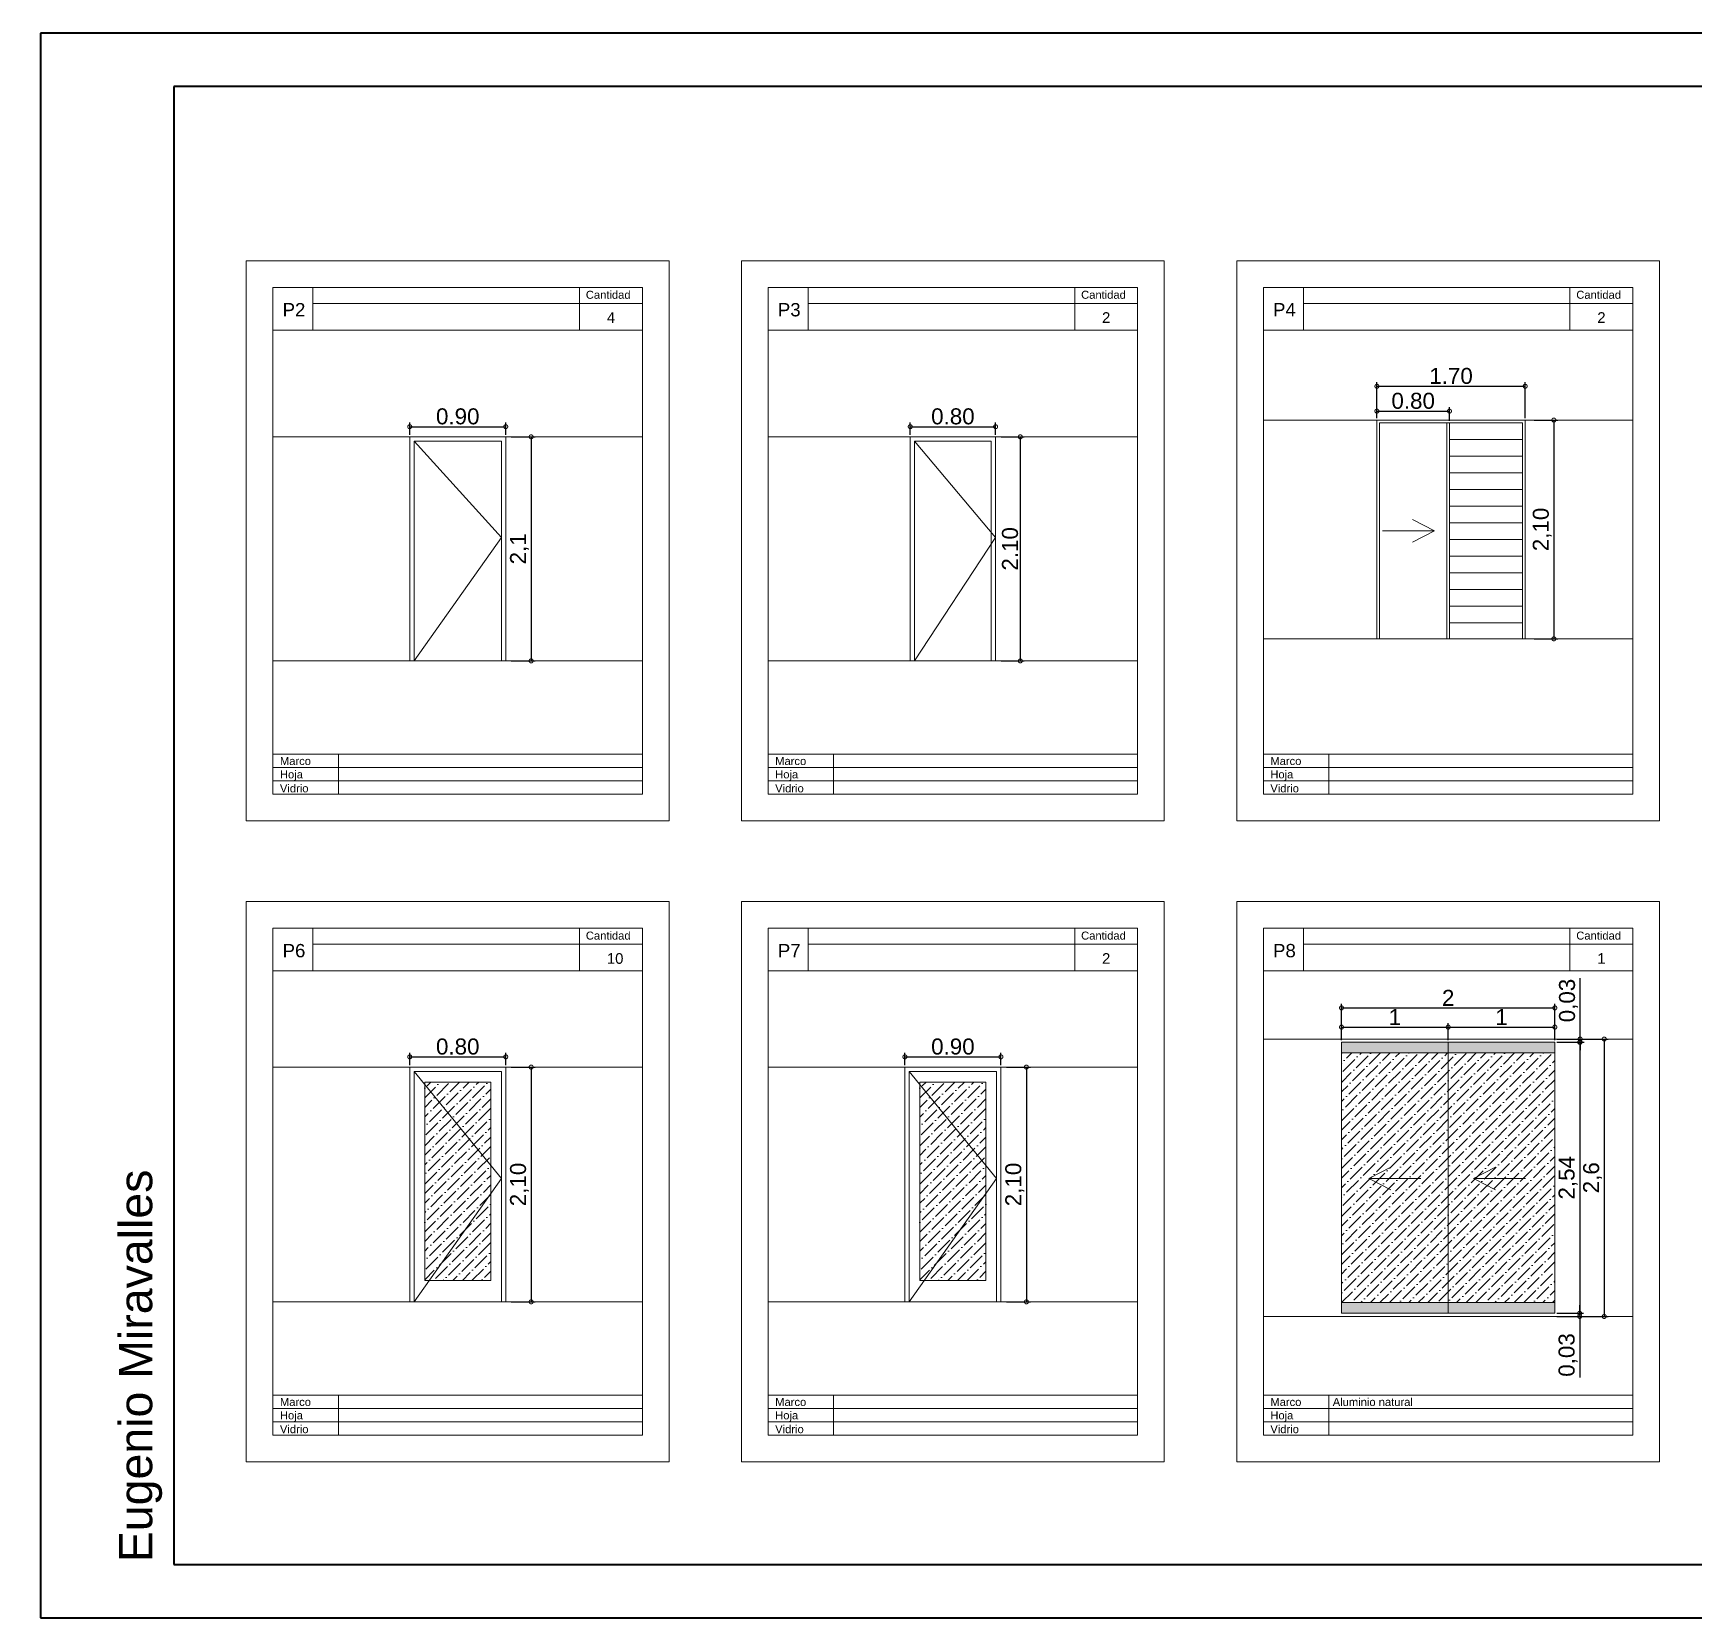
# Model space of a CAD drawing. Header units: millimetres. Extents: x 110427 to 125914, y 76277 to 76441.
# Drawn here: x 114015.55 to 114031.14, y 76291.86 to 76306.71 of the extents above; entities that cross this region are included whole.
import ezdxf

# ---------------------------------------------------------------- set-up
doc = ezdxf.new("R2010")
doc.units = ezdxf.units.MM
for name, pattern in [('ACAD_ISO03W100', [30, 12, -18]), ('ACAD_ISO05W100', [33, 24, -3, 0, -3, 0, -3]), ('JIS_02_0.7', [1.35, 0.75, -0.6]), ('TransientTextAxis', [0.3, 0.2, -0.1, 0, 0])]:
    doc.linetypes.add(name, pattern=pattern)
for name, color, linetype, lineweight in [('0.30', 1, 'Continuous', 30), ('06_CIVIL VISTAS GRUESA', 244, 'Continuous', 13), ('08_CIVIL VISTAS FINO', 251, 'Continuous', 5), ('09_CIVIL PROYECCIONES', 230, 'JIS_02_0.7', 5), ('13_COTAS', 8, 'Continuous', 9), ('Punteada', 4, 'ACAD_ISO05W100', 5), ('texto', 170, 'Continuous', 5)]:
    doc.layers.add(name, color=color, linetype=linetype, lineweight=lineweight)
doc.styles.add('A', font='arial.ttf')
doc.styles.add('Anotativo', font='arial.ttf')
doc.styles.get("Standard").update_dxf_attribs({"font": 'arial.ttf'})
doc.styles.add('Swis721 BT', font='swiss.ttf')
doc.dimstyles.new('ISO-23', dxfattribs={"dimscale": 0.03, "dimtxt": 5, "dimasz": 2.5, "dimexe": 1.25, "dimexo": 0.625, "dimtad": 1, "dimtxsty": 'Swis721 BT', "dimblk": 'DOTSMALL', "dimcen": 2.5, "dimclrt": 150, "dimadec": 0, "dimazin": 0, "dimtfac": 1, "dimtmove": 0, "dimatfit": 3, "dimfxl": 0, "dimarcsym": 0})

# ---------------------------------------------------------------- blocks, each defined once
blk = doc.blocks.new('planilla simple')
at = {"layer": '06_CIVIL VISTAS GRUESA'}
for p, q in [((2743500, 218871), (2739537, 218871)), ((2739537, 218871), (2739537, 213621)), ((2739537, 218871), (2739537, 218496)), ((2743500, 218871), (2743500, 213621)), ((2743250, 218621), (2739787, 218621)), ((2739787, 218621), (2739787, 218221)), ((2739787, 218621), (2743250, 218621)), ((2740162, 218596), (2740162, 218621)), ((2740162, 218221), (2740162, 218596)), ((2743250, 218621), (2743250, 213871)), ((2740162, 218471), (2741354, 218471)), ((2740162, 218471), (2740162, 218346)), ((2741354, 218471), (2741908, 218471)), ((2742473, 218471), (2741908, 218471)), ((2742473, 218471), (2743092, 218471)), ((2743092, 218471), (2743250, 218471)), ((2739787, 218221), (2740162, 218221)), ((2739787, 218221), (2739787, 213871)), ((2740162, 218221), (2743250, 218221)), ((2741908, 218221), (2741908, 218221)), ((2739787, 213871), (2739787, 215121)), ((2739787, 214246), (2743250, 214246)), ((2740400, 214246), (2740400, 213871)), ((2739787, 214121), (2743250, 214121)), ((2739787, 213996), (2743250, 213996)), ((2739787, 213871), (2743250, 213871)), ((2739787, 213871), (2743250, 213871)), ((2739537, 213621), (2743500, 213621))]:
    blk.add_line(p, q, dxfattribs=at)
blk = doc.blocks.new('planilla simple2')
at = {"layer": '06_CIVIL VISTAS GRUESA'}
blk.add_line((2737480, 217738), (2737480, 217338), dxfattribs=at)
at = {"layer": '13_COTAS'}
blk.add_blockref('planilla simple', (-5180, -883), dxfattribs=at)
blk = doc.blocks.new('_DotSmall')
at = {"color": 0, "linetype": 'ByBlock', "const_width": 0.5}
blk.add_lwpolyline([(-0.0625, 0, 1), (0.0625, 0, 1)], format="xyb", close=True, dxfattribs=at)
blk = doc.blocks.new('*D131')
at = {"layer": '13_COTAS', "color": 0, "lineweight": -2}
for p, q in [((114023.773, 76302.945), (114023.773, 76303.059)), ((114023.773, 76303.021), (114024.573, 76303.021)), ((114024.573, 76302.945), (114024.573, 76303.059))]:
    blk.add_line(p, q, dxfattribs=at)
at = {"layer": 'Defpoints', "color": 0}
for p in [(114024.573, 76303.021), (114023.773, 76302.926), (114024.573, 76302.926)]:
    blk.add_point(p, dxfattribs=at)
at = {"layer": '13_COTAS', "color": 0, "lineweight": -2, "xscale": 0.075, "yscale": 0.075, "zscale": 0.075, "rotation": 180}
blk.add_blockref('_DotSmall', (114023.773, 76303.021), dxfattribs=at)
at = {"layer": '13_COTAS', "color": 0, "lineweight": -2, "xscale": 0.075, "yscale": 0.075, "zscale": 0.075}
blk.add_blockref('_DotSmall', (114024.573, 76303.021), dxfattribs=at)
at = {"layer": '13_COTAS', "color": 150, "insert": (114024.173, 76303.117), "char_height": 0.15, "attachment_point": 5, "style": 'Swis721 BT'}
blk.add_mtext('0.80', dxfattribs=at)
blk = doc.blocks.new('*D55')
at = {"layer": '13_COTAS', "color": 0, "lineweight": -2}
for p, q in [((114024.625, 76302.926), (114024.842, 76302.926)), ((114024.805, 76302.926), (114024.805, 76300.826)), ((114024.625, 76300.826), (114024.842, 76300.826))]:
    blk.add_line(p, q, dxfattribs=at)
at = {"layer": 'Defpoints', "color": 0}
for p in [(114024.607, 76302.926), (114024.607, 76300.826), (114024.805, 76300.826)]:
    blk.add_point(p, dxfattribs=at)
at = {"layer": '13_COTAS', "color": 0, "lineweight": -2, "xscale": 0.075, "yscale": 0.075, "zscale": 0.075}
for p, rotation in [((114024.805, 76302.926), 90), ((114024.805, 76300.826), 270)]:
    blk.add_blockref('_DotSmall', p, dxfattribs=dict(at, rotation=rotation))
at = {"layer": '13_COTAS', "color": 150, "insert": (114024.709, 76301.876), "char_height": 0.15, "attachment_point": 5, "rotation": 90, "style": 'Swis721 BT'}
blk.add_mtext('2.10', dxfattribs=at)
blk = doc.blocks.new('*D132')
at = {"layer": '13_COTAS', "color": 0, "lineweight": -2}
for p, q in [((114019.081, 76302.945), (114019.081, 76303.059)), ((114019.081, 76303.021), (114019.981, 76303.021)), ((114019.981, 76302.945), (114019.981, 76303.059))]:
    blk.add_line(p, q, dxfattribs=at)
at = {"layer": 'Defpoints', "color": 0}
for p in [(114019.981, 76303.021), (114019.081, 76302.926), (114019.981, 76302.926)]:
    blk.add_point(p, dxfattribs=at)
at = {"layer": '13_COTAS', "color": 0, "lineweight": -2, "xscale": 0.075, "yscale": 0.075, "zscale": 0.075, "rotation": 180}
blk.add_blockref('_DotSmall', (114019.081, 76303.021), dxfattribs=at)
at = {"layer": '13_COTAS', "color": 0, "lineweight": -2, "xscale": 0.075, "yscale": 0.075, "zscale": 0.075}
blk.add_blockref('_DotSmall', (114019.981, 76303.021), dxfattribs=at)
at = {"layer": '13_COTAS', "color": 150, "insert": (114019.531, 76303.117), "char_height": 0.15, "attachment_point": 5, "style": 'Swis721 BT'}
blk.add_mtext('0.90', dxfattribs=at)
blk = doc.blocks.new('*D56')
at = {"layer": '13_COTAS', "color": 0, "lineweight": -2}
for p, q in [((114020.033, 76302.926), (114020.257, 76302.926)), ((114020.219, 76302.926), (114020.219, 76300.826)), ((114020.033, 76300.826), (114020.257, 76300.826))]:
    blk.add_line(p, q, dxfattribs=at)
at = {"layer": 'Defpoints', "color": 0}
for p in [(114020.014, 76302.926), (114020.014, 76300.826), (114020.219, 76300.826)]:
    blk.add_point(p, dxfattribs=at)
at = {"layer": '13_COTAS', "color": 0, "lineweight": -2, "xscale": 0.075, "yscale": 0.075, "zscale": 0.075}
for p, rotation in [((114020.219, 76302.926), 90), ((114020.219, 76300.826), 270)]:
    blk.add_blockref('_DotSmall', p, dxfattribs=dict(at, rotation=rotation))
at = {"layer": '13_COTAS', "color": 150, "insert": (114020.11, 76301.876), "char_height": 0.15, "attachment_point": 5, "rotation": 90, "style": 'Swis721 BT'}
blk.add_mtext('2,1', dxfattribs=at)
blk = doc.blocks.new('*D57')
at = {"layer": '13_COTAS', "color": 0, "lineweight": -2}
for p, q in [((114019.081, 76297.038), (114019.081, 76297.152)), ((114019.081, 76297.115), (114019.981, 76297.115)), ((114019.981, 76297.038), (114019.981, 76297.152))]:
    blk.add_line(p, q, dxfattribs=at)
at = {"layer": 'Defpoints', "color": 0}
for p in [(114019.981, 76297.115), (114019.081, 76297.019), (114019.981, 76297.019)]:
    blk.add_point(p, dxfattribs=at)
at = {"layer": '13_COTAS', "color": 0, "lineweight": -2, "xscale": 0.075, "yscale": 0.075, "zscale": 0.075, "rotation": 180}
blk.add_blockref('_DotSmall', (114019.081, 76297.115), dxfattribs=at)
at = {"layer": '13_COTAS', "color": 0, "lineweight": -2, "xscale": 0.075, "yscale": 0.075, "zscale": 0.075}
blk.add_blockref('_DotSmall', (114019.981, 76297.115), dxfattribs=at)
at = {"layer": '13_COTAS', "color": 150, "insert": (114019.531, 76297.211), "char_height": 0.15, "attachment_point": 5, "style": 'Swis721 BT'}
blk.add_mtext('0.80', dxfattribs=at)
blk = doc.blocks.new('*D58')
at = {"layer": '13_COTAS', "color": 0, "lineweight": -2}
for p, q in [((114020.033, 76297.019), (114020.257, 76297.019)), ((114020.219, 76297.019), (114020.219, 76294.819)), ((114020.033, 76294.819), (114020.257, 76294.819))]:
    blk.add_line(p, q, dxfattribs=at)
at = {"layer": 'Defpoints', "color": 0}
for p in [(114020.014, 76297.019), (114020.014, 76294.819), (114020.219, 76294.819)]:
    blk.add_point(p, dxfattribs=at)
at = {"layer": '13_COTAS', "color": 0, "lineweight": -2, "xscale": 0.075, "yscale": 0.075, "zscale": 0.075}
for p, rotation in [((114020.219, 76297.019), 90), ((114020.219, 76294.819), 270)]:
    blk.add_blockref('_DotSmall', p, dxfattribs=dict(at, rotation=rotation))
at = {"layer": '13_COTAS', "color": 150, "insert": (114020.11, 76295.919), "char_height": 0.15, "attachment_point": 5, "rotation": 90, "style": 'Swis721 BT'}
blk.add_mtext('2,10', dxfattribs=at)
blk = doc.blocks.new('*D151')
at = {"layer": '13_COTAS', "color": 0, "lineweight": -2}
for p, q in [((114028.148, 76303.102), (114028.148, 76303.438)), ((114028.148, 76303.4), (114029.538, 76303.4)), ((114029.538, 76303.102), (114029.538, 76303.438))]:
    blk.add_line(p, q, dxfattribs=at)
at = {"layer": 'Defpoints', "color": 0}
for p in [(114029.538, 76303.4), (114028.148, 76303.083), (114029.538, 76303.083)]:
    blk.add_point(p, dxfattribs=at)
at = {"layer": '13_COTAS', "color": 0, "lineweight": -2, "xscale": 0.075, "yscale": 0.075, "zscale": 0.075, "rotation": 180}
blk.add_blockref('_DotSmall', (114028.148, 76303.4), dxfattribs=at)
at = {"layer": '13_COTAS', "color": 0, "lineweight": -2, "xscale": 0.075, "yscale": 0.075, "zscale": 0.075}
blk.add_blockref('_DotSmall', (114029.538, 76303.4), dxfattribs=at)
at = {"layer": '13_COTAS', "color": 150, "insert": (114028.843, 76303.496), "char_height": 0.15, "attachment_point": 5, "style": 'Swis721 BT'}
blk.add_mtext('1.70', dxfattribs=at)
blk = doc.blocks.new('*D65')
at = {"layer": '13_COTAS', "color": 0, "lineweight": -2}
for p, q in [((114029.621, 76303.083), (114029.845, 76303.083)), ((114029.807, 76303.083), (114029.807, 76301.033)), ((114029.621, 76301.033), (114029.845, 76301.033))]:
    blk.add_line(p, q, dxfattribs=at)
at = {"layer": 'Defpoints', "color": 0}
for p in [(114029.602, 76303.083), (114029.602, 76301.033), (114029.807, 76301.033)]:
    blk.add_point(p, dxfattribs=at)
at = {"layer": '13_COTAS', "color": 0, "lineweight": -2, "xscale": 0.075, "yscale": 0.075, "zscale": 0.075}
for p, rotation in [((114029.807, 76303.083), 90), ((114029.807, 76301.033), 270)]:
    blk.add_blockref('_DotSmall', p, dxfattribs=dict(at, rotation=rotation))
at = {"layer": '13_COTAS', "color": 150, "insert": (114029.698, 76302.058), "char_height": 0.15, "attachment_point": 5, "rotation": 90, "style": 'Swis721 BT'}
blk.add_mtext('2,10', dxfattribs=at)
blk = doc.blocks.new('*D152')
at = {"layer": '13_COTAS', "color": 0, "lineweight": -2}
for p, q in [((114028.148, 76303.102), (114028.148, 76303.204)), ((114028.148, 76303.167), (114028.828, 76303.167)), ((114028.828, 76303.077), (114028.828, 76303.204))]:
    blk.add_line(p, q, dxfattribs=at)
at = {"layer": 'Defpoints', "color": 0}
for p in [(114028.828, 76303.167), (114028.148, 76303.083), (114028.828, 76303.058)]:
    blk.add_point(p, dxfattribs=at)
at = {"layer": '13_COTAS', "color": 0, "lineweight": -2, "xscale": 0.075, "yscale": 0.075, "zscale": 0.075, "rotation": 180}
blk.add_blockref('_DotSmall', (114028.148, 76303.167), dxfattribs=at)
at = {"layer": '13_COTAS', "color": 0, "lineweight": -2, "xscale": 0.075, "yscale": 0.075, "zscale": 0.075}
blk.add_blockref('_DotSmall', (114028.828, 76303.167), dxfattribs=at)
at = {"layer": '13_COTAS', "color": 150, "insert": (114028.488, 76303.263), "char_height": 0.15, "attachment_point": 5, "style": 'Swis721 BT'}
blk.add_mtext('0.80', dxfattribs=at)
blk = doc.blocks.new('*D185')
at = {"layer": '13_COTAS', "color": 0, "lineweight": -2}
for p, q in [((114023.723, 76297.038), (114023.723, 76297.152)), ((114023.723, 76297.115), (114024.623, 76297.115)), ((114024.623, 76297.038), (114024.623, 76297.152))]:
    blk.add_line(p, q, dxfattribs=at)
at = {"layer": 'Defpoints', "color": 0}
for p in [(114024.623, 76297.115), (114023.723, 76297.019), (114024.623, 76297.019)]:
    blk.add_point(p, dxfattribs=at)
at = {"layer": '13_COTAS', "color": 0, "lineweight": -2, "xscale": 0.075, "yscale": 0.075, "zscale": 0.075, "rotation": 180}
blk.add_blockref('_DotSmall', (114023.723, 76297.115), dxfattribs=at)
at = {"layer": '13_COTAS', "color": 0, "lineweight": -2, "xscale": 0.075, "yscale": 0.075, "zscale": 0.075}
blk.add_blockref('_DotSmall', (114024.623, 76297.115), dxfattribs=at)
at = {"layer": '13_COTAS', "color": 150, "insert": (114024.173, 76297.211), "char_height": 0.15, "attachment_point": 5, "style": 'Swis721 BT'}
blk.add_mtext('0.90', dxfattribs=at)
blk = doc.blocks.new('*D186')
at = {"layer": '13_COTAS', "color": 0, "lineweight": -2}
for p, q in [((114024.675, 76297.019), (114024.899, 76297.019)), ((114024.862, 76297.019), (114024.862, 76294.819)), ((114024.675, 76294.819), (114024.899, 76294.819))]:
    blk.add_line(p, q, dxfattribs=at)
at = {"layer": 'Defpoints', "color": 0}
for p in [(114024.657, 76297.019), (114024.657, 76294.819), (114024.862, 76294.819)]:
    blk.add_point(p, dxfattribs=at)
at = {"layer": '13_COTAS', "color": 0, "lineweight": -2, "xscale": 0.075, "yscale": 0.075, "zscale": 0.075}
for p, rotation in [((114024.862, 76297.019), 90), ((114024.862, 76294.819), 270)]:
    blk.add_blockref('_DotSmall', p, dxfattribs=dict(at, rotation=rotation))
at = {"layer": '13_COTAS', "color": 150, "insert": (114024.753, 76295.919), "char_height": 0.15, "attachment_point": 5, "rotation": 90, "style": 'Swis721 BT'}
blk.add_mtext('2,10', dxfattribs=at)
blk = doc.blocks.new('*D207')
at = {"layer": '13_COTAS', "color": 0, "lineweight": -2}
for p, q in [((114027.816, 76297.271), (114027.816, 76297.612)), ((114027.816, 76297.574), (114029.816, 76297.574)), ((114029.816, 76297.271), (114029.816, 76297.612))]:
    blk.add_line(p, q, dxfattribs=at)
at = {"layer": 'Defpoints', "color": 0}
for p in [(114029.816, 76297.574), (114027.816, 76297.252), (114029.816, 76297.252)]:
    blk.add_point(p, dxfattribs=at)
at = {"layer": '13_COTAS', "color": 0, "lineweight": -2, "xscale": 0.075, "yscale": 0.075, "zscale": 0.075, "rotation": 180}
blk.add_blockref('_DotSmall', (114027.816, 76297.574), dxfattribs=at)
at = {"layer": '13_COTAS', "color": 0, "lineweight": -2, "xscale": 0.075, "yscale": 0.075, "zscale": 0.075}
blk.add_blockref('_DotSmall', (114029.816, 76297.574), dxfattribs=at)
at = {"layer": '13_COTAS', "color": 150, "insert": (114028.816, 76297.668), "char_height": 0.15, "attachment_point": 5, "style": 'Swis721 BT'}
blk.add_mtext('2', dxfattribs=at)
blk = doc.blocks.new('*D208')
at = {"layer": '13_COTAS', "color": 0, "lineweight": -2}
for p, q in [((114027.816, 76297.271), (114027.816, 76297.431)), ((114027.816, 76297.394), (114028.816, 76297.394)), ((114028.816, 76297.271), (114028.816, 76297.431))]:
    blk.add_line(p, q, dxfattribs=at)
at = {"layer": 'Defpoints', "color": 0}
for p in [(114028.816, 76297.394), (114027.816, 76297.252), (114028.816, 76297.252)]:
    blk.add_point(p, dxfattribs=at)
at = {"layer": '13_COTAS', "color": 0, "lineweight": -2, "xscale": 0.075, "yscale": 0.075, "zscale": 0.075, "rotation": 180}
blk.add_blockref('_DotSmall', (114027.816, 76297.394), dxfattribs=at)
at = {"layer": '13_COTAS', "color": 0, "lineweight": -2, "xscale": 0.075, "yscale": 0.075, "zscale": 0.075}
blk.add_blockref('_DotSmall', (114028.816, 76297.394), dxfattribs=at)
at = {"layer": '13_COTAS', "color": 150, "insert": (114028.316, 76297.488), "char_height": 0.15, "attachment_point": 5, "style": 'Swis721 BT'}
blk.add_mtext('1', dxfattribs=at)
blk = doc.blocks.new('*D209')
at = {"layer": '13_COTAS', "color": 0, "lineweight": -2}
for p, q in [((114028.816, 76297.271), (114028.816, 76297.431)), ((114028.816, 76297.394), (114029.816, 76297.394)), ((114029.816, 76297.271), (114029.816, 76297.431))]:
    blk.add_line(p, q, dxfattribs=at)
at = {"layer": 'Defpoints', "color": 0}
for p in [(114029.816, 76297.394), (114028.816, 76297.252), (114029.816, 76297.252)]:
    blk.add_point(p, dxfattribs=at)
at = {"layer": '13_COTAS', "color": 0, "lineweight": -2, "xscale": 0.075, "yscale": 0.075, "zscale": 0.075, "rotation": 180}
blk.add_blockref('_DotSmall', (114028.816, 76297.394), dxfattribs=at)
at = {"layer": '13_COTAS', "color": 0, "lineweight": -2, "xscale": 0.075, "yscale": 0.075, "zscale": 0.075}
blk.add_blockref('_DotSmall', (114029.816, 76297.394), dxfattribs=at)
at = {"layer": '13_COTAS', "color": 150, "insert": (114029.316, 76297.488), "char_height": 0.15, "attachment_point": 5, "style": 'Swis721 BT'}
blk.add_mtext('1', dxfattribs=at)
blk = doc.blocks.new('*D210')
at = {"layer": '13_COTAS', "color": 0, "lineweight": -2}
for p, q in [((114030.053, 76297.282), (114030.053, 76297.854)), ((114029.906, 76297.282), (114030.091, 76297.282)), ((114029.906, 76297.252), (114030.091, 76297.252)), ((114030.053, 76297.252), (114030.053, 76297.282)), ((114030.053, 76297.252), (114030.053, 76297.177))]:
    blk.add_line(p, q, dxfattribs=at)
at = {"layer": 'Defpoints', "color": 0}
for p in [(114029.887, 76297.282), (114029.887, 76297.252), (114030.053, 76297.252)]:
    blk.add_point(p, dxfattribs=at)
at = {"layer": '13_COTAS', "color": 0, "lineweight": -2, "xscale": 0.075, "yscale": 0.075, "zscale": 0.075}
for p, rotation in [((114030.053, 76297.282), 270), ((114030.053, 76297.252), 90)]:
    blk.add_blockref('_DotSmall', p, dxfattribs=dict(at, rotation=rotation))
at = {"layer": '13_COTAS', "color": 150, "insert": (114029.944, 76297.643), "char_height": 0.15, "attachment_point": 5, "rotation": 90, "style": 'Swis721 BT'}
blk.add_mtext('0,03', dxfattribs=at)
blk = doc.blocks.new('*D211')
at = {"layer": '13_COTAS', "color": 0, "lineweight": -2}
for p, q in [((114029.835, 76297.252), (114030.086, 76297.252)), ((114030.049, 76297.252), (114030.049, 76294.712)), ((114029.835, 76294.712), (114030.086, 76294.712))]:
    blk.add_line(p, q, dxfattribs=at)
at = {"layer": 'Defpoints', "color": 0}
for p in [(114029.816, 76297.252), (114029.816, 76294.712), (114030.049, 76294.712)]:
    blk.add_point(p, dxfattribs=at)
at = {"layer": '13_COTAS', "color": 0, "lineweight": -2, "xscale": 0.075, "yscale": 0.075, "zscale": 0.075}
for p, rotation in [((114030.049, 76297.252), 90), ((114030.049, 76294.712), 270)]:
    blk.add_blockref('_DotSmall', p, dxfattribs=dict(at, rotation=rotation))
at = {"layer": '13_COTAS', "color": 150, "insert": (114029.94, 76295.982), "char_height": 0.15, "attachment_point": 5, "rotation": 90, "style": 'Swis721 BT'}
blk.add_mtext('2,54', dxfattribs=at)
blk = doc.blocks.new('*D212')
at = {"layer": '13_COTAS', "color": 0, "lineweight": -2}
for p, q in [((114030.049, 76294.712), (114030.049, 76294.787)), ((114029.835, 76294.712), (114030.086, 76294.712)), ((114029.835, 76294.682), (114030.086, 76294.682)), ((114030.049, 76294.712), (114030.049, 76294.682)), ((114030.049, 76294.682), (114030.049, 76294.11))]:
    blk.add_line(p, q, dxfattribs=at)
at = {"layer": 'Defpoints', "color": 0}
for p in [(114029.816, 76294.712), (114029.816, 76294.682), (114030.049, 76294.682)]:
    blk.add_point(p, dxfattribs=at)
at = {"layer": '13_COTAS', "color": 0, "lineweight": -2, "xscale": 0.075, "yscale": 0.075, "zscale": 0.075}
for p, rotation in [((114030.049, 76294.712), 270), ((114030.049, 76294.682), 90)]:
    blk.add_blockref('_DotSmall', p, dxfattribs=dict(at, rotation=rotation))
at = {"layer": '13_COTAS', "color": 150, "insert": (114029.94, 76294.321), "char_height": 0.15, "attachment_point": 5, "rotation": 90, "style": 'Swis721 BT'}
blk.add_mtext('0,03', dxfattribs=at)
blk = doc.blocks.new('*D213')
at = {"layer": '13_COTAS', "color": 0, "lineweight": -2}
for p, q in [((114029.835, 76297.282), (114030.316, 76297.282)), ((114030.279, 76297.282), (114030.279, 76294.682)), ((114029.835, 76294.682), (114030.316, 76294.682))]:
    blk.add_line(p, q, dxfattribs=at)
at = {"layer": 'Defpoints', "color": 0}
for p in [(114029.816, 76297.282), (114029.816, 76294.682), (114030.279, 76294.682)]:
    blk.add_point(p, dxfattribs=at)
at = {"layer": '13_COTAS', "color": 0, "lineweight": -2, "xscale": 0.075, "yscale": 0.075, "zscale": 0.075}
for p, rotation in [((114030.279, 76297.282), 90), ((114030.279, 76294.682), 270)]:
    blk.add_blockref('_DotSmall', p, dxfattribs=dict(at, rotation=rotation))
at = {"layer": '13_COTAS', "color": 150, "insert": (114030.17, 76295.982), "char_height": 0.15, "attachment_point": 5, "rotation": 90, "style": 'Swis721 BT'}
blk.add_mtext('2,6', dxfattribs=at)
blk = doc.blocks.new('marco a3')
at = {"layer": '0.30', "color": 18, "lineweight": 40}
for p, q in [((-60.305, 56.936), (-76.055, 56.936)), ((-76.055, 56.936), (-76.055, 45.798)), ((-60.305, 45.798), (-60.305, 56.936)), ((-60.68, 56.561), (-75.117, 56.561)), ((-75.117, 56.561), (-75.117, 46.173)), ((-60.688, 46.173), (-60.688, 56.561)), ((-75.117, 46.173), (-60.688, 46.173)), ((-76.055, 45.798), (-60.305, 45.798))]:
    blk.add_line(p, q, dxfattribs=at)

msp = doc.modelspace()

# ---------------------------------------------------------------- hatches: boundary and pattern name
h = msp.add_hatch(color=251)
h.dxf.hatch_style = 1
h.paths.add_polyline_path([(114028.816, 76297.252), (114027.816, 76297.252), (114027.816, 76297.152), (114028.816, 76297.152)])
h.paths.add_polyline_path([(114029.816, 76297.252), (114028.816, 76297.252), (114028.816, 76297.152), (114029.816, 76297.152)])
h.paths.add_polyline_path([(114028.816, 76294.812), (114027.816, 76294.812), (114027.816, 76294.712), (114028.816, 76294.712)])
h.paths.add_polyline_path([(114029.816, 76294.812), (114028.816, 76294.812), (114028.816, 76294.712), (114029.816, 76294.712)])
at = {"layer": '13_COTAS'}
h = msp.add_hatch(dxfattribs=at)
h.set_pattern_fill('ANSI36', color=256, scale=0.02)
h.set_pattern_definition([(45, (52.517946, -0.14114), (0.033675960454, 0.123478521665), [0.15875, -0.03175, 0, -0.03175])])
h.paths.add_polyline_path([(114028.816, 76297.152), (114027.816, 76297.152), (114027.816, 76294.812), (114028.816, 76294.812)])
h.paths.add_polyline_path([(114029.816, 76297.152), (114028.816, 76297.152), (114028.816, 76294.812), (114029.816, 76294.812)])
h = msp.add_hatch(dxfattribs=at)
h.set_pattern_fill('ANSI36', color=256, scale=0.02)
h.set_pattern_definition([(45, (2049.25693, 1528.64558), (0.033675960454, 0.123478521665), [0.15875, -0.03175, 0, -0.03175])])
h.paths.add_polyline_path([(114019.221, 76296.857), (114019.221, 76295.019), (114019.841, 76295.019), (114019.841, 76296.097)])
h.paths.add_polyline_path([(114019.841, 76296.879), (114019.221, 76296.879), (114019.221, 76296.857), (114019.841, 76296.097)])
h = msp.add_hatch(dxfattribs=at)
h.set_pattern_fill('ANSI36', color=256, scale=0.02)
h.set_pattern_definition([(45, (2053.89943, 1528.64558), (0.033675960454, 0.123478521665), [0.15875, -0.03175, 0, -0.03175])])
h.paths.add_polyline_path([(114023.863, 76296.857), (114023.863, 76295.019), (114024.483, 76295.019), (114024.483, 76296.097)])
h.paths.add_polyline_path([(114024.483, 76296.879), (114023.863, 76296.879), (114023.863, 76296.857), (114024.483, 76296.097)])

# ---------------------------------------------------------------- linework, layer by layer
at = {"layer": '06_CIVIL VISTAS GRUESA'}
for p, q in [((114025.315, 76304.326), (114025.315, 76303.926)), ((114029.958, 76304.326), (114029.958, 76303.926))]:
    msp.add_line(p, q, dxfattribs=at)
at = {"layer": '08_CIVIL VISTAS FINO'}
for p, q in [((114028.687, 76302.045), (114028.481, 76302.151)), ((114028.2, 76302.045), (114028.687, 76302.045)), ((114028.687, 76302.045), (114028.481, 76301.939)), ((114028.072, 76295.975), (114028.278, 76296.081)), ((114028.56, 76295.975), (114028.072, 76295.975)), ((114028.072, 76295.975), (114028.278, 76295.869)), ((114029.054, 76295.975), (114029.26, 76296.081)), ((114029.542, 76295.975), (114029.054, 76295.975)), ((114029.054, 76295.975), (114029.26, 76295.869))]:
    msp.add_line(p, q, dxfattribs=at)
at = {"layer": '09_CIVIL PROYECCIONES', "color": 80, "linetype": 'ByBlock', "ltscale": 2}
for p, q in [((114028.148, 76301.033), (114028.148, 76303.083)), ((114028.148, 76303.083), (114029.538, 76303.083)), ((114028.173, 76301.033), (114028.173, 76303.058)), ((114028.173, 76303.058), (114029.513, 76303.058)), ((114028.803, 76301.033), (114028.803, 76303.058)), ((114028.828, 76301.033), (114028.828, 76303.058)), ((114028.828, 76303.058), (114028.828, 76302.908)), ((114029.513, 76303.058), (114029.513, 76301.033)), ((114029.538, 76301.033), (114029.538, 76303.083)), ((114019.081, 76300.826), (114019.081, 76302.926)), ((114019.981, 76302.926), (114019.081, 76302.926)), ((114019.121, 76302.886), (114019.121, 76300.826)), ((114019.121, 76302.886), (114019.941, 76302.886)), ((114019.941, 76302.886), (114019.941, 76300.826)), ((114019.981, 76300.826), (114019.981, 76302.926)), ((114023.773, 76300.826), (114023.773, 76302.926)), ((114024.573, 76302.926), (114023.773, 76302.926)), ((114023.813, 76302.886), (114023.813, 76300.826)), ((114023.813, 76302.886), (114024.533, 76302.886)), ((114024.533, 76302.886), (114024.533, 76300.826)), ((114024.573, 76300.826), (114024.573, 76302.926)), ((114028.828, 76302.902), (114029.513, 76302.902)), ((114028.828, 76302.902), (114028.828, 76302.745)), ((114028.828, 76302.745), (114029.513, 76302.745)), ((114028.828, 76302.589), (114029.513, 76302.589)), ((114028.828, 76302.433), (114029.513, 76302.433)), ((114028.828, 76302.277), (114029.513, 76302.277)), ((114028.828, 76302.12), (114029.513, 76302.12)), ((114028.828, 76301.964), (114029.513, 76301.964)), ((114028.828, 76301.808), (114029.513, 76301.808)), ((114028.828, 76301.652), (114029.513, 76301.652)), ((114028.828, 76301.495), (114029.513, 76301.495)), ((114028.828, 76301.339), (114029.513, 76301.339)), ((114028.828, 76301.183), (114029.513, 76301.183)), ((114028.148, 76301.033), (114029.538, 76301.033)), ((114028.803, 76301.033), (114028.828, 76301.033)), ((114019.081, 76300.826), (114019.981, 76300.826)), ((114023.773, 76300.826), (114024.573, 76300.826)), ((114029.816, 76297.252), (114027.816, 76297.252)), ((114027.816, 76297.252), (114027.816, 76294.712)), ((114028.816, 76297.252), (114028.816, 76294.712)), ((114029.816, 76294.712), (114029.816, 76297.252)), ((114029.816, 76297.152), (114027.816, 76297.152)), ((114019.981, 76297.019), (114019.081, 76297.019)), ((114019.081, 76297.019), (114019.081, 76294.819)), ((114019.981, 76294.819), (114019.981, 76297.019)), ((114024.623, 76297.019), (114023.723, 76297.019)), ((114023.723, 76297.019), (114023.723, 76294.819)), ((114024.623, 76294.819), (114024.623, 76297.019)), ((114019.081, 76294.819), (114019.981, 76294.819)), ((114023.723, 76294.819), (114024.623, 76294.819)), ((114027.816, 76294.812), (114029.816, 76294.812)), ((114027.816, 76294.712), (114029.816, 76294.712))]:
    msp.add_line(p, q, dxfattribs=at)
for points in [[(114019.981, 76297.019), (114019.081, 76297.019), (114019.081, 76294.819), (114019.981, 76294.819)], [(114019.941, 76296.979), (114019.121, 76296.979), (114019.121, 76294.819), (114019.941, 76294.819)], [(114024.623, 76297.019), (114023.723, 76297.019), (114023.723, 76294.819), (114024.623, 76294.819)], [(114024.583, 76296.979), (114023.763, 76296.979), (114023.763, 76294.819), (114024.583, 76294.819)]]:
    msp.add_lwpolyline(points, close=True, dxfattribs=at)
for points in [[(114019.841, 76295.854), (114019.841, 76296.879), (114019.221, 76296.879), (114019.221, 76295.854)], [(114024.483, 76295.854), (114024.483, 76296.879), (114023.863, 76296.879), (114023.863, 76295.854)], [(114019.221, 76295.854), (114019.221, 76295.019), (114019.841, 76295.019), (114019.841, 76295.854)], [(114023.863, 76295.854), (114023.863, 76295.019), (114024.483, 76295.019), (114024.483, 76295.854)]]:
    msp.add_lwpolyline(points, dxfattribs=at)
at = {"layer": 'Punteada', "linetype": 'ACAD_ISO03W100', "ltscale": 10}
for p, q in [((114027.085, 76303.083), (114030.547, 76303.083)), ((114017.8, 76302.926), (114021.262, 76302.926)), ((114022.442, 76302.926), (114025.905, 76302.926)), ((114027.085, 76301.033), (114030.547, 76301.033)), ((114017.8, 76300.826), (114021.262, 76300.826)), ((114022.442, 76300.826), (114025.905, 76300.826)), ((114027.085, 76297.282), (114030.547, 76297.282)), ((114017.8, 76297.019), (114021.262, 76297.019)), ((114022.442, 76297.019), (114025.905, 76297.019)), ((114017.8, 76294.819), (114021.262, 76294.819)), ((114022.442, 76294.819), (114025.905, 76294.819)), ((114027.085, 76294.682), (114030.547, 76294.682))]:
    msp.add_line(p, q, dxfattribs=at)
at = {"layer": 'Punteada', "linetype": 'TransientTextAxis', "ltscale": 500}
for p, q in [((114019.941, 76301.981), (114019.121, 76302.886)), ((114024.573, 76301.981), (114023.813, 76302.886)), ((114019.121, 76300.826), (114019.941, 76301.981)), ((114023.813, 76300.826), (114024.573, 76301.981)), ((114019.941, 76295.974), (114019.121, 76296.979)), ((114024.583, 76295.974), (114023.763, 76296.979)), ((114019.121, 76294.819), (114019.941, 76295.974)), ((114023.763, 76294.819), (114024.583, 76295.974))]:
    msp.add_line(p, q, dxfattribs=at)

# ---------------------------------------------------------------- block references
at = {"layer": '0.30', "xscale": 1.333333333333327, "yscale": 1.333333333333327, "zscale": 1.333333333333327}
msp.add_blockref('marco a3', (114117.026, 76230.794), dxfattribs=at)
at = {"layer": '13_COTAS'}
for p, xscale, yscale, zscale in [((111283.192, 76086.588), 0.001000000000000194, 0.001000000000000194, 0.001000000000000194), ((111287.835, 76086.588), 0.001000000000000194, 0.001000000000000194, 0.001000000000000194), ((111292.477, 76086.588), 0.001, 0.001, 0.001), ((111283.192, 76080.582), 0.001000000000000194, 0.001000000000000194, 0.001000000000000194), ((111287.835, 76080.582), 0.001000000000000194, 0.001000000000000194, 0.001000000000000194), ((111292.477, 76080.582), 0.001000000000000194, 0.001000000000000194, 0.001000000000000194)]:
    msp.add_blockref('planilla simple2', p, dxfattribs=dict(at, xscale=xscale, yscale=yscale, zscale=zscale))

# ---------------------------------------------------------------- texts
at = {"color": 18, "insert": (114016.355, 76292.379), "char_height": 0.31179, "attachment_point": 1, "rotation": 90, "style": 'Anotativo'}
msp.add_mtext_dynamic_manual_height_columns('{\\fSwis721 BT|b0|i0|c0|p34;Eugenio Miravalles}', width=5.06265, gutter_width=12.5, heights=[0], dxfattribs=at)
at = {"layer": 'texto', "attachment_point": 1}
for s, width, insert, char_height in [('{\\fArial|b0|i0|c0|p34;Cantidad}', 3.33814, (114020.732, 76304.295), 0.075), ('{\\fArial|b0|i0|c0|p34;Cantidad}', 3.33814, (114025.375, 76304.295), 0.075), ('{\\fArial|b0|i0|c0|p34;Cantidad}', 3.33814, (114030.017, 76304.295), 0.075), ('{\\fArial|b0|i0|c0|p34;P2}', 1.5, (114017.889, 76304.18), 0.125), ('4', 200, (114020.929, 76304.094), 0.1), ('{\\fArial|b0|i0|c0|p34;P3}', 1.5, (114022.532, 76304.18), 0.125), ('2', 200, (114025.571, 76304.094), 0.1), ('P4', 1.5, (114027.174, 76304.18), 0.125), ('2', 200, (114030.214, 76304.094), 0.1), ('{\\fArial|b0|i0|c0|p34;Marco}', 13.85, (114017.864, 76299.925), 0.075), ('{\\fArial|b0|i0|c0|p34;Marco}', 13.85, (114022.507, 76299.925), 0.075), ('{\\fArial|b0|i0|c0|p34;Marco}', 13.85, (114027.149, 76299.925), 0.075), ('P6', 1.5, (114017.889, 76298.173), 0.125), ('{\\fArial|b0|i0|c0|p34;Cantidad}', 3.33814, (114020.732, 76298.289), 0.075), ('P7', 1.5, (114022.532, 76298.173), 0.125), ('{\\fArial|b0|i0|c0|p34;Cantidad}', 3.33814, (114025.375, 76298.289), 0.075), ('P8', 1.5, (114027.174, 76298.173), 0.125), ('{\\fArial|b0|i0|c0|p34;Cantidad}', 3.33814, (114030.017, 76298.289), 0.075), ('10', 200, (114020.929, 76298.087), 0.1), ('2', 200, (114025.571, 76298.087), 0.1), ('1', 200, (114030.214, 76298.087), 0.1), ('{\\fArial|b0|i0|c0|p34;Marco}', 13.85, (114017.864, 76293.918), 0.075), ('{\\fArial|b0|i0|c0|p34;Marco}', 13.85, (114022.507, 76293.918), 0.075), ('{\\fArial|b0|i0|c0|p34;Marco}', 13.85, (114027.149, 76293.918), 0.075), ('Aluminio natural', 13.85, (114027.734, 76293.918), 0.075)]:
    msp.add_mtext_dynamic_manual_height_columns(s, width=width, gutter_width=12.5, heights=[0], dxfattribs=dict(at, insert=insert, char_height=char_height))
at = {"layer": 'texto', "char_height": 0.075, "attachment_point": 1, "style": 'A'}
for s, insert in [('Hoja', (114017.864, 76299.8)), ('Hoja', (114022.507, 76299.8)), ('Hoja', (114027.149, 76299.8)), ('Vidrio', (114017.864, 76299.669)), ('Vidrio', (114022.507, 76299.669)), ('Vidrio', (114027.149, 76299.669)), ('Hoja', (114017.864, 76293.793)), ('Hoja', (114022.507, 76293.793)), ('Hoja', (114027.149, 76293.793)), ('Vidrio', (114017.864, 76293.663)), ('Vidrio', (114022.507, 76293.663)), ('Vidrio', (114027.149, 76293.663))]:
    msp.add_mtext_dynamic_manual_height_columns(s, width=13.85, gutter_width=12.5, heights=[0], dxfattribs=dict(at, insert=insert))

# ---------------------------------------------------------------- dimensions: what is measured, and where the dimension line sits
at = {"layer": '13_COTAS'}
for base, p1, p2, text, picture, middle in [((114029.538, 76303.4), (114028.148, 76303.083), (114029.538, 76303.083), '1.70', '*D151', (114028.843, 76303.496)), ((114028.828, 76303.167), (114028.148, 76303.083), (114028.828, 76303.058), '0.80', '*D152', (114028.488, 76303.263)), ((114019.981, 76303.021), (114019.081, 76302.926), (114019.981, 76302.926), '0.90', '*D132', (114019.531, 76303.117)), ((114024.573, 76303.021), (114023.773, 76302.926), (114024.573, 76302.926), '0.80', '*D131', (114024.173, 76303.117)), ((114019.981, 76297.115), (114019.081, 76297.019), (114019.981, 76297.019), '0.80', '*D57', (114019.531, 76297.211)), ((114024.623, 76297.115), (114023.723, 76297.019), (114024.623, 76297.019), '0.90', '*D185', (114024.173, 76297.211))]:
    dim = msp.add_linear_dim(base=base, p1=p1, p2=p2, text=text, dimstyle='ISO-23', dxfattribs=at)
    dim.commit()
    dim.dimension.update_dxf_attribs({"geometry": picture, "text_midpoint": middle})
for base, p1, p2, text, picture, middle in [((114029.807, 76301.033), (114029.602, 76303.083), (114029.602, 76301.033), '2,10', '*D65', (114029.698, 76302.058)), ((114024.805, 76300.826), (114024.607, 76302.926), (114024.607, 76300.826), '2.10', '*D55', (114024.709, 76301.876)), ((114020.219, 76294.819), (114020.014, 76297.019), (114020.014, 76294.819), '2,10', '*D58', (114020.11, 76295.919)), ((114024.862, 76294.819), (114024.657, 76297.019), (114024.657, 76294.819), '2,10', '*D186', (114024.753, 76295.919))]:
    dim = msp.add_linear_dim(base=base, p1=p1, p2=p2, angle=90, text=text, dimstyle='ISO-23', dxfattribs=at)
    dim.commit()
    dim.dimension.update_dxf_attribs({"geometry": picture, "text_midpoint": middle})
for base, p1, p2, picture, middle in [((114020.219, 76300.826), (114020.014, 76302.926), (114020.014, 76300.826), '*D56', (114020.11, 76301.876)), ((114030.279, 76294.682), (114029.816, 76297.282), (114029.816, 76294.682), '*D213', (114030.17, 76295.982)), ((114030.049, 76294.712), (114029.816, 76297.252), (114029.816, 76294.712), '*D211', (114029.94, 76295.982)), ((114030.049, 76294.682), (114029.816, 76294.712), (114029.816, 76294.682), '*D212', (114029.94, 76294.321))]:
    dim = msp.add_linear_dim(base=base, p1=p1, p2=p2, angle=90, dimstyle='ISO-23', dxfattribs=at)
    dim.commit()
    dim.dimension.update_dxf_attribs({"geometry": picture, "text_midpoint": middle})
dim = msp.add_linear_dim(base=(114030.053, 76297.252), p1=(114029.887, 76297.282), p2=(114029.887, 76297.252), angle=90, dimstyle='ISO-23', dxfattribs=at)
dim.commit()
dim.dimension.update_dxf_attribs({"geometry": '*D210', "text_midpoint": (114030.053, 76297.643), "dimtype": 160})
for base, p1, p2, picture, middle in [((114029.816, 76297.574), (114027.816, 76297.252), (114029.816, 76297.252), '*D207', (114028.816, 76297.668)), ((114028.816, 76297.394), (114027.816, 76297.252), (114028.816, 76297.252), '*D208', (114028.316, 76297.488)), ((114029.816, 76297.394), (114028.816, 76297.252), (114029.816, 76297.252), '*D209', (114029.316, 76297.488))]:
    dim = msp.add_linear_dim(base=base, p1=p1, p2=p2, dimstyle='ISO-23', dxfattribs=at)
    dim.commit()
    dim.dimension.update_dxf_attribs({"geometry": picture, "text_midpoint": middle})

doc.saveas('drawing.dxf')
